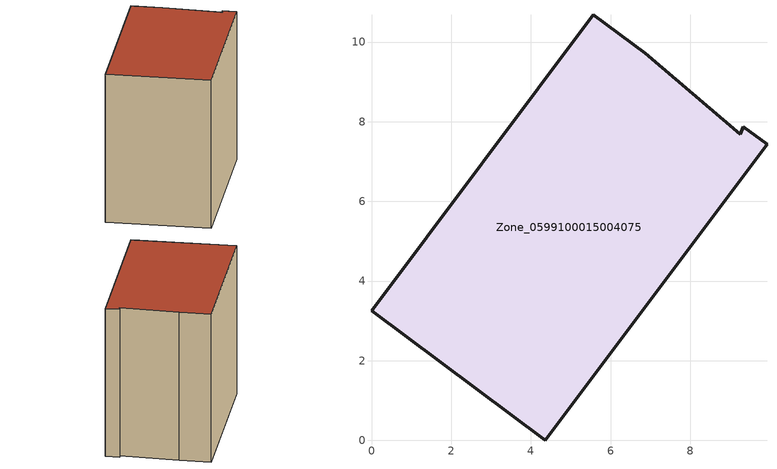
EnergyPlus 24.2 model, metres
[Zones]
Zone_0599100015004075
 floor ground (C_G): 5.57,10.69 6.88,9.71 9.26,7.68 9.33,7.88 9.93,7.44 4.36,0 0,3.26 z0.87
 wall outside (C_F): 9.93,7.44 9.33,7.88 9.26,7.68 6.88,9.71 5.57,10.69 0,3.26 4.36,0 9.93,7.44 z0.87:9.01
 roof outside (C_R): 6.88,9.71 5.57,10.69 0,3.26 4.36,0 9.93,7.44 9.33,7.88 9.26,7.68 z9.01
[BUILDING]
Pand.0599100015004075: North Axis=0; Terrain=City; Loads Convergence Tolerance Value=0.04; Temperature Convergence Tolerance Value=0.4; Solar Distribution=FullExterior; Maximum Number of Warmup Days=25; Minimum Number of Warmup Days=1
[Site:Location]
Rotterdam.The.Hague.AP_ZH_NLD Design_Conditions: Latitude=51.96; Longitude=4.45; Time Zone=1; Elevation=-4.5
[SITE:GROUNDTEMPERATURE:BUILDINGSURFACE]
18, 18, 18, 18, 18, 18, 18, 18, 18, 18, 18, 18
[MATERIAL] Thermal Absorptance=0.9; Solar Absorptance=0.7; Visible Absorptance=0.7
Name | Roughness | Thickness | Conductivity | Density | Specific Heat
G.TI.1975-1991 | MediumSmooth | 0.15 | 0.288461 | 540 | 1210
F.TI.1975-1991 | Rough | 0.3 | 0.230769 | 1920 | 840
R.TI.1975-1991 | MediumRough | 0.2 | 0.153846 | 1500 | 1000
[CONSTRUCTION]
C_G: G.TI.1975-1991
C_F: F.TI.1975-1991
C_R: R.TI.1975-1991
[ZONE]
Zone_0599100015004075: Type=1; Multiplier=1; Ceiling Height=Autocalculate; Volume=Autocalculate; Floor Area=autocalculate; Part of Total Floor Area=Yes
[ZONEINFILTRATION:DESIGNFLOWRATE]
Infil_Zone_0599100015004075: Zone or ZoneList or Space or SpaceList=Zone_0599100015004075; Schedule=AlwaysOn; Design Flow Rate Calculation Method=Flow/Area; Flow Rate per Floor Area=0.003; Constant Term Coefficient=1; Temperature Term Coefficient=0; Velocity Term Coefficient=0; Velocity Squared Term Coefficient=0
[HVACTEMPLATE:ZONE:IDEALLOADSAIRSYSTEM]
Zone_0599100015004075: Maximum Heating Supply Air Temperature=50; Minimum Cooling Supply Air Temperature=13; Maximum Heating Supply Air Humidity Ratio=0.0156; Minimum Cooling Supply Air Humidity Ratio=0.0077; Heating Limit=NoLimit; Cooling Limit=NoLimit; Dehumidification Control Type=ConstantSensibleHeatRatio; Cooling Sensible Heat Ratio=0.7; Dehumidification Setpoint=60; Humidification Control Type=None; Humidification Setpoint=30; Outdoor Air Method=None; Outdoor Air Flow Rate per Person=0.00944; Outdoor Air Flow Rate per Zone Floor Area=0; Outdoor Air Flow Rate per Zone=0; Demand Controlled Ventilation Type=None; Outdoor Air Economizer Type=NoEconomizer; Heat Recovery Type=None; Sensible Heat Recovery Effectiveness=0.7; Latent Heat Recovery Effectiveness=0.65
[ZONECONTROL:THERMOSTAT]
ThermostatControl_Zone_0599100015004075: Zone or ZoneList=Zone_0599100015004075; Control Type Schedule=DualSetpointControlType; Control 1=Thermostat_Zone_0599100015004075; Temperature Difference Between Cutout And Setpoint=0
[THERMOSTATSETPOINT:DUALSETPOINT]
Thermostat_Zone_0599100015004075: Heating Setpoint Temperature Schedule=HeatingSetpoint_Zone_0599100015004075; Cooling Setpoint Temperature Schedule=CoolingSetpoint_Zone_0599100015004075
[SCHEDULE:COMPACT]
HeatingSetpoint_Zone_0599100015004075: Through: 12/31, For: AllDays, Until: 24:00, 21
CoolingSetpoint_Zone_0599100015004075: Through: 12/31, For: AllDays, Until: 24:00, 24
DualSetpointControlType: Through: 12/31, For: AllDays, Until: 24:00, 4
AlwaysOn: Through: 12/31, For: AllDays, Until: 24:00, 1
